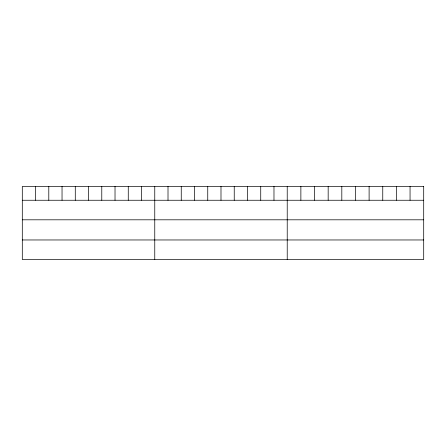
<?xml version="1.0" encoding="UTF-8"?>
<svg xmlns="http://www.w3.org/2000/svg" width="446" height="446" viewBox="0 0 446 446"><rect width="100%" height="100%" fill="white"/><g stroke="black" fill="none" stroke-linecap="round" stroke-linejoin="round"><path stroke-width="0.67" d="M22.3 200.254L423.7 200.254M22.3 219.811L423.7 219.811M22.3 239.965L423.7 239.965M410.052 186.473L410.052 200.254M396.405 186.473L396.405 200.254M382.757 186.473L382.757 200.254M369.11 186.473L369.11 200.254M355.462 186.473L355.462 200.254M341.814 186.473L341.814 200.254M328.167 186.473L328.167 200.254M314.519 186.473L314.519 200.254M300.872 186.473L300.872 200.254M287.224 186.473L287.224 259.527M273.978 186.473L273.978 200.254M260.732 186.473L260.732 200.254M247.485 186.473L247.485 200.254M234.239 186.473L234.239 200.254M220.993 186.473L220.993 200.254M207.747 186.473L207.747 200.254M194.501 186.473L194.501 200.254M181.254 186.473L181.254 200.254M168.008 186.473L168.008 200.254M154.762 186.473L154.762 259.527M141.516 186.473L141.516 200.254M128.27 186.473L128.27 200.254M115.023 186.473L115.023 200.254M101.777 186.473L101.777 200.254M88.531 186.473L88.531 200.254M75.285 186.473L75.285 200.254M62.039 186.473L62.039 200.254M48.792 186.473L48.792 200.254M35.546 186.473L35.546 200.254M423.7 186.473L22.3 186.473L22.3 259.527L423.7 259.527L423.7 186.473"/></g></svg>
